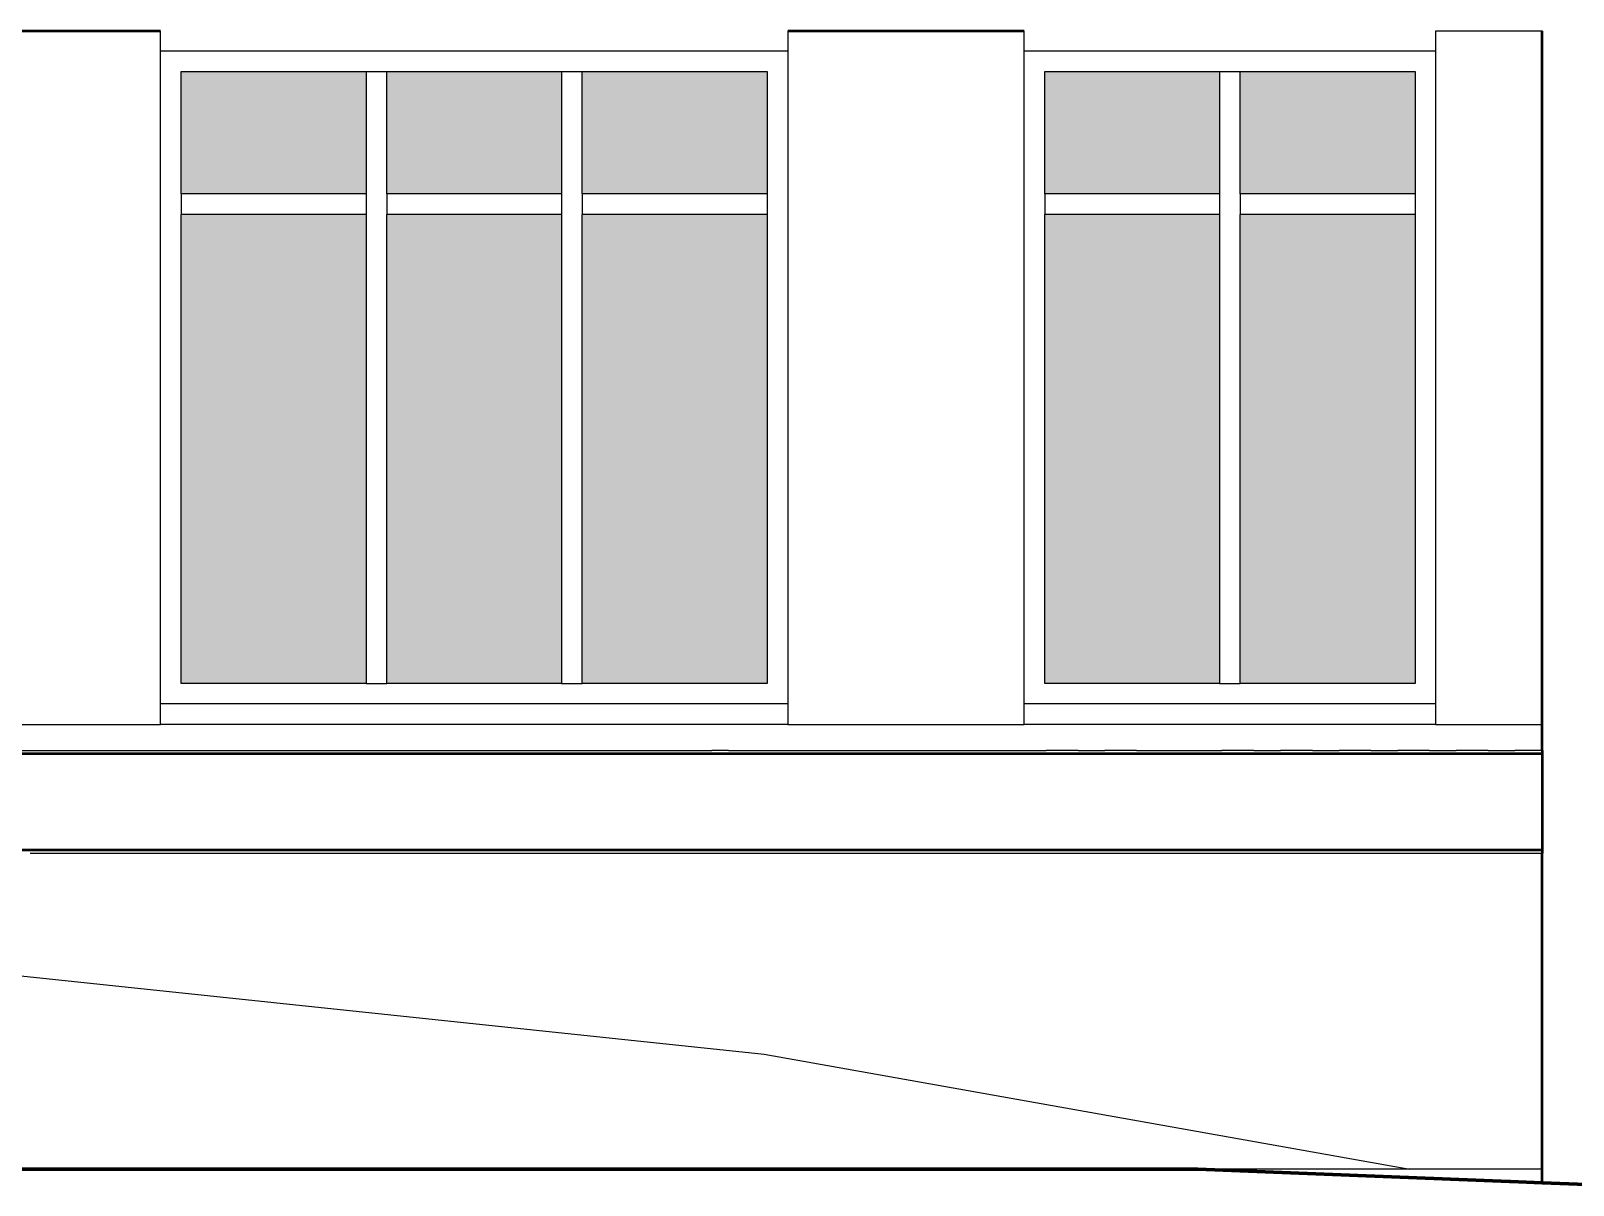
# Model space of a CAD drawing. Header units: metres. Extents: x -57 to 501, y 45 to 307.
# Drawn here: x 313.4 to 320.9, y 51.84 to 57.45 of the extents above; entities that cross this region are included whole.
import ezdxf

# ---------------------------------------------------------------- set-up
doc = ezdxf.new("R2010")
doc.units = ezdxf.units.M
doc.layers.add('atras', color=7, linetype='Continuous')

msp = doc.modelspace()

# ---------------------------------------------------------------- hatches: boundary and pattern name
h = msp.add_hatch(color=256)
h.dxf.hatch_style = 1
h.set_gradient(color1=(147, 149, 152), name='HEMISPHERICAL')
h.paths.add_polyline_path([(292.5293, 56.5551), (291.6793, 56.5551), (291.6793, 54.2751), (292.5293, 54.2751)])
h.paths.add_polyline_path([(292.5293, 57.2494), (291.6793, 57.2494), (291.6793, 56.6551), (292.5293, 56.6551)])
h.paths.add_polyline_path([(293.4793, 56.5551), (292.6293, 56.5551), (292.6293, 54.2751), (293.4793, 54.2751)])
h.paths.add_polyline_path([(293.4793, 57.2494), (292.6293, 57.2494), (292.6293, 56.6551), (293.4793, 56.6551)])
h.paths.add_polyline_path([(295.7293, 56.5551), (294.8293, 56.5551), (294.8293, 54.2751), (295.7293, 54.2751)])
h.paths.add_polyline_path([(295.7293, 57.2494), (294.8293, 57.2494), (294.8293, 56.6551), (295.7293, 56.6551)])
h.paths.add_polyline_path([(296.6793, 56.5551), (295.8293, 56.5551), (295.8293, 54.2751), (296.6793, 54.2751)])
h.paths.add_polyline_path([(296.6793, 57.2494), (295.8293, 57.2494), (295.8293, 56.6551), (296.6793, 56.6551)])
h.paths.add_polyline_path([(297.6793, 56.5551), (296.7793, 56.5551), (296.7793, 54.2751), (297.6793, 54.2751)])
h.paths.add_polyline_path([(297.6793, 57.2494), (296.7793, 57.2494), (296.7793, 56.6551), (297.6793, 56.6551)])
h.paths.add_polyline_path([(299.9293, 56.5551), (299.0293, 56.5551), (299.0293, 54.2751), (299.9293, 54.2751)])
h.paths.add_polyline_path([(299.9293, 57.2494), (299.0293, 57.2494), (299.0293, 56.6551), (299.9293, 56.6551)])
h.paths.add_polyline_path([(300.8793, 56.5551), (300.0293, 56.5551), (300.0293, 54.2751), (300.8793, 54.2751)])
h.paths.add_polyline_path([(300.8793, 57.2494), (300.0293, 57.2494), (300.0293, 56.6551), (300.8793, 56.6551)])
h.paths.add_polyline_path([(301.8793, 56.5551), (300.9793, 56.5551), (300.9793, 54.2751), (301.8793, 54.2751)])
h.paths.add_polyline_path([(301.8793, 57.2494), (300.9793, 57.2494), (300.9793, 56.6551), (301.8793, 56.6551)])
h.paths.add_polyline_path([(304.0793, 56.5551), (303.2293, 56.5551), (303.2293, 54.2751), (304.0793, 54.2751)])
h.paths.add_polyline_path([(304.0793, 57.2494), (303.2293, 57.2494), (303.2293, 56.6551), (304.0793, 56.6551)])
h.paths.add_polyline_path([(305.0293, 56.5551), (304.1793, 56.5551), (304.1793, 54.2751), (305.0293, 54.2751)])
h.paths.add_polyline_path([(305.0293, 57.2494), (304.1793, 57.2494), (304.1793, 56.6551), (305.0293, 56.6551)])
h.paths.add_polyline_path([(307.6293, 56.5551), (306.7793, 56.5551), (306.7793, 54.2751), (307.6293, 54.2751)])
h.paths.add_polyline_path([(307.6293, 57.2494), (306.7793, 57.2494), (306.7793, 56.6551), (307.6293, 56.6551)])
h.paths.add_polyline_path([(308.5793, 56.5551), (307.7293, 56.5551), (307.7293, 54.2751), (308.5793, 54.2751)])
h.paths.add_polyline_path([(308.5793, 57.2494), (307.7293, 57.2494), (307.7293, 56.6551), (308.5793, 56.6551)])
h.paths.add_polyline_path([(310.8293, 56.5551), (309.9293, 56.5551), (309.9293, 54.2751), (310.8293, 54.2751)])
h.paths.add_polyline_path([(310.8293, 57.2494), (309.9293, 57.2494), (309.9293, 56.6551), (310.8293, 56.6551)])
h.paths.add_polyline_path([(311.7793, 56.5551), (310.9293, 56.5551), (310.9293, 54.2751), (311.7793, 54.2751)])
h.paths.add_polyline_path([(311.7793, 57.2494), (310.9293, 57.2494), (310.9293, 56.6551), (311.7793, 56.6551)])
h.paths.add_polyline_path([(312.7793, 56.5551), (311.8793, 56.5551), (311.8793, 54.2751), (312.7793, 54.2751)])
h.paths.add_polyline_path([(312.7793, 57.2494), (311.8793, 57.2494), (311.8793, 56.6551), (312.7793, 56.6551)])
h.paths.add_polyline_path([(315.0293, 57.2494), (314.1293, 57.2494), (314.1293, 56.6551), (315.0293, 56.6551)])
h.paths.add_polyline_path([(315.0293, 56.5551), (314.1293, 56.5551), (314.1293, 54.2751), (315.0293, 54.2751)])
h.paths.add_polyline_path([(315.9793, 57.2494), (315.1293, 57.2494), (315.1293, 56.6551), (315.9793, 56.6551)])
h.paths.add_polyline_path([(315.9793, 56.5551), (315.1293, 56.5551), (315.1293, 54.2751), (315.9793, 54.2751)])
h.paths.add_polyline_path([(316.9793, 57.2494), (316.0793, 57.2494), (316.0793, 56.6551), (316.9793, 56.6551)])
h.paths.add_polyline_path([(316.9793, 56.5551), (316.0793, 56.5551), (316.0793, 54.2751), (316.9793, 54.2751)])
h.paths.add_polyline_path([(319.1793, 57.2494), (318.3293, 57.2494), (318.3293, 56.6551), (319.1793, 56.6551)])
h.paths.add_polyline_path([(319.1793, 56.5551), (318.3293, 56.5551), (318.3293, 54.2751), (319.1793, 54.2751)])
h.paths.add_polyline_path([(320.1293, 56.5551), (319.2793, 56.5551), (319.2793, 54.2751), (320.1293, 54.2751)])
h.paths.add_polyline_path([(320.1293, 57.2494), (319.2793, 57.2494), (319.2793, 56.6551), (320.1293, 56.6551)])
h.paths.add_polyline_path([(322.5233, 56.5551), (321.6733, 56.5551), (321.6733, 54.2751), (322.5233, 54.2751)])
h.paths.add_polyline_path([(322.5233, 57.2494), (321.6733, 57.2494), (321.6733, 56.6551), (322.5233, 56.6551)])
h.paths.add_polyline_path([(323.4733, 56.5551), (322.6233, 56.5551), (322.6233, 54.2751), (323.4733, 54.2751)])
h.paths.add_polyline_path([(323.4733, 57.2494), (322.6233, 57.2494), (322.6233, 56.6551), (323.4733, 56.6551)])
h.paths.add_polyline_path([(325.7233, 56.5551), (324.8233, 56.5551), (324.8233, 54.2751), (325.7233, 54.2751)])
h.paths.add_polyline_path([(325.7233, 57.2494), (324.8233, 57.2494), (324.8233, 56.6551), (325.7233, 56.6551)])
h.paths.add_polyline_path([(326.6733, 56.5551), (325.8233, 56.5551), (325.8233, 54.2751), (326.6733, 54.2751)])
h.paths.add_polyline_path([(326.6733, 57.2494), (325.8233, 57.2494), (325.8233, 56.6551), (326.6733, 56.6551)])
h.paths.add_polyline_path([(327.6733, 56.5551), (326.7733, 56.5551), (326.7733, 54.2751), (327.6733, 54.2751)])
h.paths.add_polyline_path([(327.6733, 57.2494), (326.7733, 57.2494), (326.7733, 56.6551), (327.6733, 56.6551)])
h.paths.add_polyline_path([(329.9233, 57.2494), (329.0233, 57.2494), (329.0233, 56.6551), (329.9233, 56.6551)])
h.paths.add_polyline_path([(330.8733, 57.2494), (330.0233, 57.2494), (330.0233, 56.6551), (330.8733, 56.6551)])
h.paths.add_polyline_path([(329.9233, 56.5551), (329.0233, 56.5551), (329.0233, 54.2751), (329.9233, 54.2751)])
h.paths.add_polyline_path([(330.8733, 56.5551), (330.0233, 56.5551), (330.0233, 54.2751), (330.8733, 54.2751)])
h.paths.add_polyline_path([(331.8733, 56.5551), (330.9733, 56.5551), (330.9733, 54.2751), (331.8733, 54.2751)])
h.paths.add_polyline_path([(331.8733, 57.2494), (330.9733, 57.2494), (330.9733, 56.6551), (331.8733, 56.6551)])
h.paths.add_polyline_path([(334.0733, 57.2494), (333.2233, 57.2494), (333.2233, 56.6551), (334.0733, 56.6551)])
h.paths.add_polyline_path([(335.0233, 57.2494), (334.1733, 57.2494), (334.1733, 56.6551), (335.0233, 56.6551)])
h.paths.add_polyline_path([(334.0733, 56.5551), (333.2233, 56.5551), (333.2233, 54.2751), (334.0733, 54.2751)])
h.paths.add_polyline_path([(335.0233, 56.5551), (334.1733, 56.5551), (334.1733, 54.2751), (335.0233, 54.2751)])

# ---------------------------------------------------------------- linework, layer by layer
at = {"lineweight": 50}
for p, q in [((314.0293, 57.4451), (312.8793, 57.4451)), ((318.2293, 57.4451), (317.0793, 57.4451)), ((320.7483, 54.0751), (320.7483, 57.4451)), ((320.7483, 54.0051), (320.7483, 54.0751)), ((320.7483, 53.9994), (320.7483, 54.0051)), ((306.0543, 53.9334), (320.7483, 53.9334)), ((320.7483, 53.9494), (320.7483, 53.9994)), ((320.7483, 53.9494), (320.7483, 53.9334)), ((320.7483, 53.9334), (320.7483, 53.4654)), ((306.0543, 53.4654), (320.7483, 53.4654)), ((320.7483, 53.4654), (320.7483, 53.4494)), ((320.7483, 52.9134), (320.7483, 53.4494)), ((320.7483, 52.5916), (320.7483, 52.9134)), ((320.7483, 52.3494), (320.7483, 52.5916)), ((320.7483, 51.9134), (320.7483, 52.3494)), ((320.7483, 51.8475), (320.7483, 51.9134))]:
    msp.add_line(p, q, dxfattribs=at)
for p, q in [((314.0293, 57.3494), (314.0293, 57.4451)), ((317.0793, 57.4451), (317.0793, 57.3494)), ((318.2293, 57.3494), (318.2293, 57.4451)), ((320.7483, 57.4451), (320.2293, 57.4451)), ((320.2293, 57.4451), (320.2293, 57.3494)), ((320.7483, 57.4451), (320.7483, 57.4494)), ((314.0293, 54.1751), (314.0293, 57.3494)), ((314.0293, 57.3494), (317.0793, 57.3494)), ((317.0793, 57.3494), (317.0793, 54.1751)), ((318.2293, 57.3494), (320.2293, 57.3494)), ((318.2293, 54.1751), (318.2293, 57.3494)), ((320.2293, 57.3494), (320.2293, 54.1751)), ((314.1293, 56.6551), (314.1293, 57.2494)), ((314.1293, 57.2494), (315.0293, 57.2494)), ((315.0293, 57.2494), (315.1293, 57.2494)), ((315.0293, 57.2494), (315.0293, 56.6551)), ((315.1293, 57.2494), (315.9793, 57.2494)), ((315.1293, 56.6551), (315.1293, 57.2494)), ((315.9793, 57.2494), (315.9793, 56.6551)), ((315.9793, 57.2494), (316.0793, 57.2494)), ((316.0793, 56.6551), (316.0793, 57.2494)), ((316.0793, 57.2494), (316.9793, 57.2494)), ((316.9793, 57.2494), (316.9793, 56.6551)), ((318.3293, 56.6551), (318.3293, 57.2494)), ((318.3293, 57.2494), (319.1793, 57.2494)), ((319.1793, 57.2494), (319.2793, 57.2494)), ((319.1793, 57.2494), (319.1793, 56.6551)), ((319.2793, 56.6551), (319.2793, 57.2494)), ((319.2793, 57.2494), (320.1293, 57.2494)), ((320.1293, 57.2494), (320.1293, 56.6551)), ((315.0293, 56.6551), (314.1293, 56.6551)), ((314.1293, 56.6551), (314.1293, 56.5551)), ((315.0293, 56.6551), (315.0293, 56.5551)), ((315.9793, 56.6551), (315.1293, 56.6551)), ((315.1293, 56.6551), (315.1293, 56.5551)), ((315.9793, 56.6551), (315.9793, 56.5551)), ((316.9793, 56.6551), (316.0793, 56.6551)), ((316.0793, 56.6551), (316.0793, 56.5551)), ((316.9793, 56.6551), (316.9793, 56.5551)), ((319.1793, 56.6551), (318.3293, 56.6551)), ((318.3293, 56.6551), (318.3293, 56.5551)), ((319.1793, 56.6551), (319.1793, 56.5551)), ((320.1293, 56.6551), (319.2793, 56.6551)), ((319.2793, 56.6551), (319.2793, 56.5551)), ((320.1293, 56.6551), (320.1293, 56.5551)), ((315.0293, 56.5551), (314.1293, 56.5551)), ((314.1293, 54.2751), (314.1293, 56.5551)), ((315.0293, 56.5551), (315.0293, 54.2751)), ((315.9793, 56.5551), (315.1293, 56.5551)), ((315.1293, 54.2751), (315.1293, 56.5551)), ((315.9793, 56.5551), (315.9793, 54.2751)), ((316.9793, 56.5551), (316.0793, 56.5551)), ((316.0793, 54.2751), (316.0793, 56.5551)), ((316.9793, 56.5551), (316.9793, 54.2751)), ((319.1793, 56.5551), (318.3293, 56.5551)), ((318.3293, 54.2751), (318.3293, 56.5551)), ((319.1793, 56.5551), (319.1793, 54.2751)), ((320.1293, 56.5551), (319.2793, 56.5551)), ((319.2793, 54.2751), (319.2793, 56.5551)), ((320.1293, 56.5551), (320.1293, 54.2751)), ((315.0293, 54.2751), (314.1293, 54.2751)), ((315.0293, 54.2751), (315.1293, 54.2751)), ((315.9793, 54.2751), (315.1293, 54.2751)), ((315.9793, 54.2751), (316.0793, 54.2751)), ((316.9793, 54.2751), (316.0793, 54.2751)), ((319.1793, 54.2751), (318.3293, 54.2751)), ((319.1793, 54.2751), (319.2793, 54.2751)), ((320.1293, 54.2751), (319.2793, 54.2751)), ((317.0793, 54.1751), (314.0293, 54.1751)), ((314.0293, 54.0751), (314.0293, 54.1751)), ((317.0793, 54.1751), (317.0793, 54.0751)), ((320.2293, 54.1751), (318.2293, 54.1751)), ((318.2293, 54.0751), (318.2293, 54.1751)), ((320.2293, 54.1751), (320.2293, 54.0751)), ((312.8793, 54.0751), (314.0293, 54.0751)), ((315.1985, 54.0751), (314.0293, 54.0751)), ((317.0793, 54.0751), (315.1985, 54.0751)), ((317.0793, 54.0751), (318.2293, 54.0751)), ((318.332, 54.0751), (318.2293, 54.0751)), ((320.2293, 54.0751), (318.332, 54.0751)), ((320.2293, 54.0751), (320.7483, 54.0751)), ((310.3097, 53.9494), (316.7106, 53.9494)), ((316.7906, 53.9494), (316.7106, 53.9494)), ((316.7906, 53.9494), (318.332, 53.9494)), ((318.332, 53.9494), (318.3359, 53.9494)), ((318.4908, 53.9494), (318.3359, 53.9494)), ((318.4908, 53.9494), (318.6208, 53.9494)), ((318.7756, 53.9494), (318.6208, 53.9494)), ((318.7756, 53.9494), (318.9056, 53.9494)), ((318.9056, 53.9494), (319.0605, 53.9494)), ((319.0605, 53.9494), (319.1905, 53.9494)), ((319.3372, 53.9494), (319.1905, 53.9494)), ((319.3454, 53.9494), (319.3372, 53.9494)), ((319.3454, 53.9494), (319.4753, 53.9494)), ((319.6302, 53.9494), (319.4753, 53.9494)), ((319.6302, 53.9494), (319.7602, 53.9494)), ((319.9151, 53.9494), (319.7602, 53.9494)), ((319.9151, 53.9494), (320.045, 53.9494)), ((320.1999, 53.9494), (320.045, 53.9494)), ((320.1999, 53.9494), (320.3299, 53.9494)), ((320.4848, 53.9494), (320.3299, 53.9494)), ((320.4848, 53.9494), (320.6148, 53.9494)), ((320.7483, 53.9494), (320.6148, 53.9494)), ((313.3944, 53.4494), (316.0717, 53.4494)), ((316.0717, 53.4494), (316.7468, 53.4494)), ((316.7468, 53.4494), (317.8905, 53.4494)), ((317.8905, 53.4494), (319.2806, 53.4494)), ((319.2806, 53.4494), (320.0953, 53.4494)), ((320.0953, 53.4494), (320.7483, 53.4494)), ((319.4598, 51.9134), (319.0726, 51.9134)), ((320.7483, 51.9134), (319.4598, 51.9134))]:
    msp.add_line(p, q)
at = {"color": 9, "true_color": 0xc7c8ca}
msp.add_lwpolyline([(307.6913, 53.4494), (312.9779, 52.8922), (316.9641, 52.472), (320.104, 51.9134)], dxfattribs=at)
at = {"layer": 'atras', "lineweight": 80}
for p, q in [((311.4798, 51.9134), (313.8598, 51.9134)), ((313.8598, 51.9134), (316.7698, 51.9134)), ((316.7698, 51.9134), (319.0726, 51.9134)), ((319.0726, 51.9134), (320.5883, 51.8538)), ((320.5883, 51.8538), (320.5943, 51.8536)), ((320.5943, 51.8536), (320.7483, 51.8475)), ((320.7483, 51.8475), (321.0483, 51.8357))]:
    msp.add_line(p, q, dxfattribs=at)

doc.saveas('drawing.dxf')
